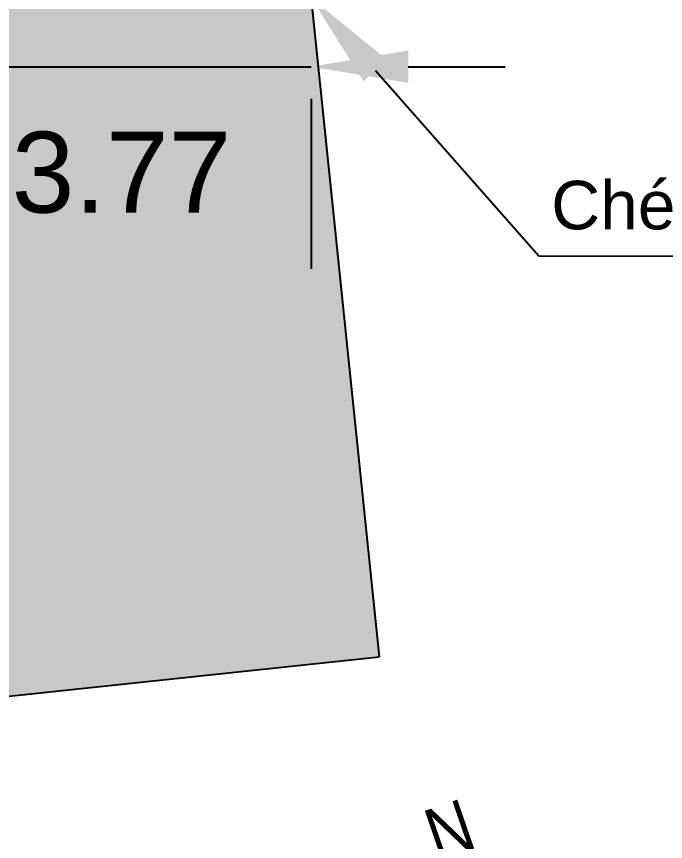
# Model space of a CAD drawing. Header units: millimetres. Extents: x 2331 to 2518, y 1657 to 1762.
# Drawn here: x 2445.91 to 2449.93, y 1681.47 to 1686.57 of the extents above; entities that cross this region are included whole.
import ezdxf
from ezdxf import colors
from ezdxf.entities.mleader import LeaderData, LeaderLine
from ezdxf.math import Vec2, Vec3

# ---------------------------------------------------------------- set-up
doc = ezdxf.new("R2010")
doc.units = ezdxf.units.MM
for name, color, linetype in [('Cotations', 1, 'Continuous'), ('Espaces verts', 82, 'Continuous'), ('LimitesLot', 5, 'Continuous'), ('Texte', 7, 'Continuous')]:
    doc.layers.add(name, color=color, linetype=linetype)
doc.styles.get("Standard").update_dxf_attribs({"font": 'arial.ttf'})
doc.dimstyles.new('ISO-25', dxfattribs={"dimtxt": 2.5, "dimasz": 2.5, "dimexe": 1.25, "dimexo": 0.625, "dimtad": 1, "dimtxsty": 'Standard', "dimcen": 2.5, "dimadec": 0, "dimazin": 0, "dimtfac": 1, "dimtmove": 0, "dimatfit": 3, "dimfxl": 1, "dimarcsym": 0})

# ---------------------------------------------------------------- blocks, each defined once
blk = doc.blocks.new('*D77')
at = {"layer": 'Cotations', "color": 0, "lineweight": -2, "transparency": 16777216}
for p, q in [((2443.3634, 1686.2637), (2442.7634, 1686.2637)), ((2443.9634, 1686.2637), (2447.7341, 1686.2637)), ((2448.3341, 1686.2637), (2448.9341, 1686.2637)), ((2443.9634, 1686.0644), (2443.9634, 1685.0137)), ((2447.7341, 1686.0644), (2447.7341, 1685.0137))]:
    blk.add_line(p, q, dxfattribs=at)
at = {"layer": 'Cotations', "color": 0, "transparency": 16777216}
for points in [[(2443.3634, 1686.3637), (2443.3634, 1686.1637), (2443.9634, 1686.2637)], [(2448.3341, 1686.3637), (2448.3341, 1686.1637), (2447.7341, 1686.2637)]]:
    blk.add_solid(points, dxfattribs=at)
at = {"layer": 'Defpoints', "color": 0, "transparency": 16777216}
for p in [(2443.9634, 1686.6894), (2447.7341, 1686.6894), (2447.7341, 1686.2637)]:
    blk.add_point(p, dxfattribs=at)
at = {"layer": 'Cotations', "color": 0, "transparency": 16777216, "insert": (2446.5614, 1685.6082), "char_height": 0.5, "attachment_point": 5}
blk.add_mtext('3.77', dxfattribs=at)

msp = doc.modelspace()

# ---------------------------------------------------------------- hatches: boundary and pattern name
at = {"layer": 'Espaces verts', "true_color": 0x939598, "transparency": 33554508}
h = msp.add_hatch(color=252, dxfattribs=at)
h.dxf.hatch_style = 1
h.paths.add_polyline_path([(2440.4634, 1692.9894), (2443.9634, 1692.9894), (2443.9634, 1692.6894), (2447.1149, 1692.6894), (2446.6712, 1696.9894), (2440.4634, 1696.9894)])
h.paths.add_polyline_path([(2447.7341, 1686.6894), (2443.9634, 1686.6894), (2443.9634, 1686.3894), (2443.6634, 1686.3894), (2444.111, 1682.1862), (2448.1545, 1682.6151)])

# ---------------------------------------------------------------- linework, layer by layer
at = {"layer": 'LimitesLot', "transparency": 33554636}
for p in [(2446.6712, 1696.9894), (2443.1824, 1682.0877)]:
    msp.add_line(p, (2448.1545, 1682.6151), dxfattribs=at)

# ---------------------------------------------------------------- texts
at = {"linetype": 'Continuous', "transparency": 33554636, "width": 0.85}
msp.add_text('N', height=0.32, rotation=19, dxfattribs=at).set_placement((2448.5118, 1681.3501))
at = {"layer": 'Texte', "transparency": 33554636, "insert": (2449.2183, 1685.5582), "char_height": 0.3, "attachment_point": 1}
msp.add_mtext_dynamic_manual_height_columns('Chéneau : + 305.02 NGF', width=5.401111, gutter_width=12.5, heights=[0.6299], dxfattribs=at)

# ---------------------------------------------------------------- dimensions: what is measured, and where the dimension line sits
at = {"layer": 'Cotations', "transparency": 33554636}
dim = msp.add_linear_dim(base=(2447.7341, 1686.2637), p1=(2443.9634, 1686.6894), p2=(2447.7341, 1686.6894), dimstyle='ISO-25', override={"dimtxt": 0.5, "dimasz": 0.6, "dimzin": 0, "dimdsep": 46, "dimtmove": 2}, dxfattribs=at)
dim.commit()
dim.dimension.update_dxf_attribs({"geometry": '*D77', "text_midpoint": (2446.5614, 1685.6082), "dimtype": 160})

# ---------------------------------------------------------------- leaders
at = {"layer": 'Texte', "transparency": 33554636}
ml = msp.add_multileader_mtext('Standard', dxfattribs=at)
ml.set_content('', color=256)
ml.set_leader_properties()
ml.build(insert=Vec2(0, 0))
ml.multileader.update_dxf_attribs({"arrow_head_size": 0.6})
ctx = ml.context
ctx.base_point, ctx.arrow_head_size, ctx.plane_origin, ctx.plane_x_axis, ctx.plane_y_axis = Vec3(2454.1201, 1685.0836), 0.6, Vec3(2447.7341, 1686.6894), Vec3(0.999998, -0.002187), Vec3(0.002187, 0.999998)
notes = []
notes.append((ctx, [(0, (1, 1, 0), (2449.141, 1685.0944), (0.999998, -0.002187), 4.9792, [(0, [(2447.7341, 1686.6894)], 0, [])])]))
ctx.mtext.insert, ctx.mtext.text_direction, ctx.mtext.rotation, ctx.mtext.flow_direction = Vec3(2456.1245, 1687.0792), Vec3(0.999998, -0.002187), 6.280999, 5
for ctx, leaders in notes:
    for number, flags, end, landing, length, lines in leaders:
        leader = LeaderData()
        leader.index, (leader.has_last_leader_line, leader.has_dogleg_vector, leader.attachment_direction) = number, flags
        leader.last_leader_point, leader.dogleg_vector, leader.dogleg_length = Vec3(end), Vec3(landing), length
        for number, points, colour, breaks in lines:
            line = LeaderLine()
            line.index, line.vertices, line.color, line.breaks = number, Vec3.list(points), colors.encode_raw_color(colour), breaks
            leader.lines.append(line)
        ctx.leaders.append(leader)

doc.saveas('drawing.dxf')
